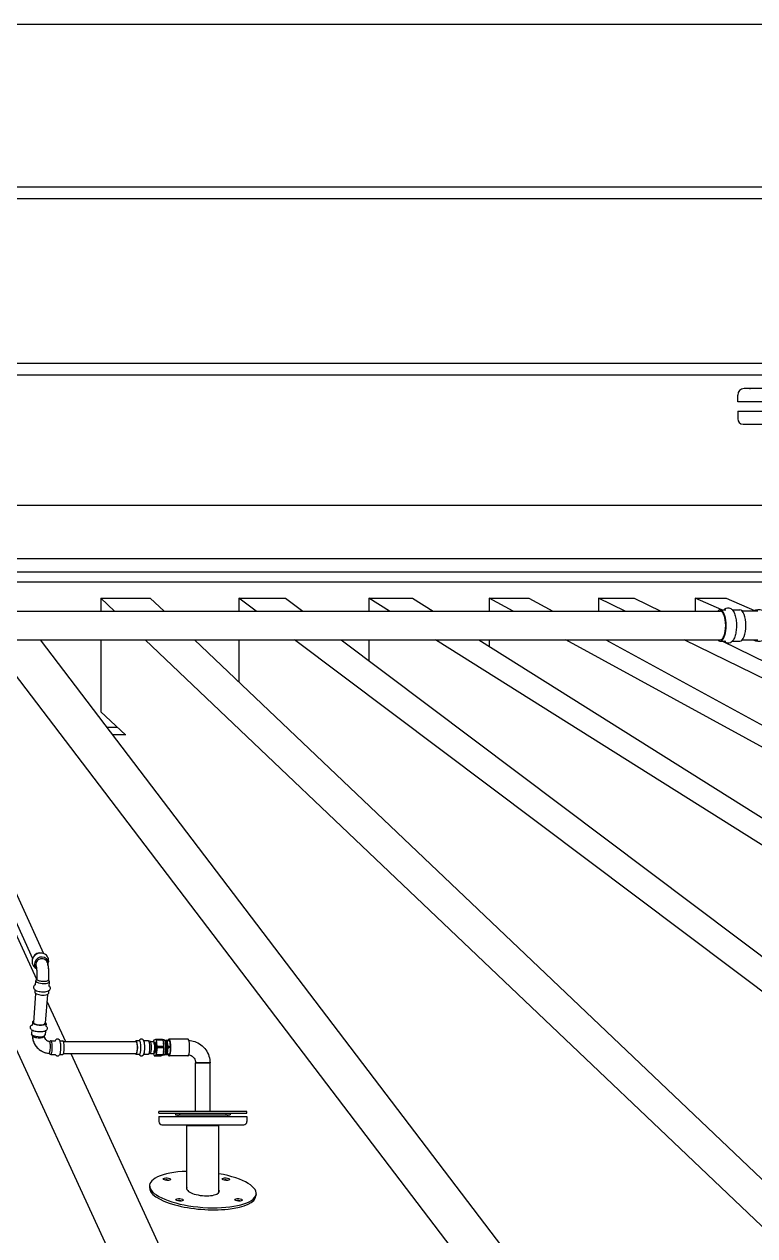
# Model space of a CAD drawing. Header units: millimetres. Extents: x 0 to 118900, y 0 to 84100.
# Drawn here: x 25716 to 27084, y 77084 to 79352 of the extents above; entities that cross this region are included whole.
import ezdxf

# ---------------------------------------------------------------- set-up
doc = ezdxf.new("R2010")
doc.units = ezdxf.units.MM
doc.header["$LTSCALE"] = 100
doc.layers.add('Visible', color=7, linetype='Continuous', lineweight=25)

msp = doc.modelspace()

# ---------------------------------------------------------------- linework, layer by layer
at = {"layer": 'Visible'}
for p, q in [((22307.76, 79352.05), (27510.02, 79352.05)), ((27510.02, 79046.85), (22307.76, 79046.85)), ((22307.76, 79025.55), (27510.02, 79025.55)), ((27510.02, 78716.85), (22307.76, 78716.85)), ((22307.76, 78695.55), (27491.49, 78695.55)), ((27051.8, 78645.17), (27051.8, 78657.67)), ((27074.05, 78669.67), (27063.8, 78669.67)), ((27074.05, 78669.67), (27075.66, 78669.67)), ((27127.92, 78669.67), (27075.66, 78669.67)), ((27378.91, 78645.17), (27051.8, 78645.17)), ((27051.8, 78627.67), (27378.91, 78627.67)), ((27051.8, 78627.67), (27051.8, 78613.17)), ((27061.8, 78603.17), (27378.91, 78603.17)), ((27475.69, 78451.2), (22331.91, 78451.2)), ((27490.81, 78351.2), (22331.91, 78351.2)), ((27490.81, 78326.2), (25537.91, 78326.2)), ((27495.47, 78307.2), (25462.44, 78307.2)), ((25860.02, 78277.61), (25952.4, 78277.61)), ((25885.69, 78253.2), (25860.02, 78277.61)), ((25860.02, 78277.61), (25860.02, 78253.2)), ((25952.4, 78277.61), (25978.08, 78253.2)), ((26118.06, 78277.61), (26205.58, 78277.61)), ((26150.52, 78253.2), (26118.06, 78277.61)), ((26118.06, 78277.61), (26118.06, 78253.2)), ((26205.58, 78277.61), (26238.04, 78253.2)), ((26361.27, 78277.61), (26442.82, 78277.61)), ((26400.09, 78253.2), (26361.27, 78277.61)), ((26361.27, 78277.61), (26361.27, 78253.2)), ((26442.82, 78277.61), (26481.65, 78253.2)), ((26586.58, 78277.61), (26661.14, 78277.61)), ((26631.28, 78253.2), (26586.58, 78277.61)), ((26586.58, 78277.61), (26586.58, 78253.2)), ((26661.14, 78277.61), (26705.84, 78253.2)), ((26791.15, 78277.61), (26857.78, 78277.61)), ((26841.17, 78253.2), (26791.15, 78277.61)), ((26791.15, 78277.61), (26791.15, 78253.2)), ((26857.78, 78277.61), (26907.8, 78253.2)), ((26972.42, 78277.61), (27030.28, 78277.61)), ((27021.98, 78255.5), (26972.42, 78277.61)), ((26972.42, 78277.61), (26972.42, 78253.2)), ((27030.28, 78277.61), (27082.99, 78254.09)), ((25437.91, 78250.82), (25732.18, 77602.86)), ((25457.94, 78259.92), (25752.22, 77611.96)), ((25463.6, 78253.2), (27019.04, 78253.2)), ((27019.04, 78255.5), (27029.48, 78255.5)), ((27041.72, 78255.5), (27055.99, 78255.5)), ((27062.14, 78252.33), (27058.76, 78254.59)), ((27089.69, 78253.2), (27060.85, 78253.2)), ((25447.84, 78197.82), (25739.61, 77564.03)), ((25485.51, 78199.2), (27019.04, 78199.2)), ((28198.59, 74849.01), (25650.03, 78199.2)), ((25746.12, 78199.2), (28294.68, 74849.01)), ((25860.02, 78199.2), (25860.02, 78064.78)), ((29465.3, 74849.01), (25942.48, 78199.2)), ((26034.86, 78199.2), (29557.69, 74849.01)), ((26118.06, 78199.2), (26118.06, 78120.07)), ((30675.08, 74849.01), (26222.29, 78199.2)), ((26309.81, 78199.2), (30762.6, 74849.01)), ((26361.27, 78199.2), (26361.27, 78160.48)), ((31812.71, 74849.01), (26485.95, 78199.2)), ((26567.51, 78199.2), (31894.27, 74849.01)), ((26586.58, 78199.2), (26586.58, 78187.2)), ((32863.89, 74849.01), (26730.15, 78199.2)), ((26804.71, 78199.2), (32938.45, 74849.01)), ((33642.9, 74933.21), (26951.8, 78199.2)), ((27019.04, 78196.9), (27029.48, 78196.9)), ((27023.15, 78196.9), (33651.2, 74961.68)), ((27041.72, 78196.9), (27055.99, 78196.9)), ((27062.14, 78200.06), (27058.76, 78197.8)), ((27060.85, 78199.2), (27089.69, 78199.2)), ((26890.87, 74849.01), (25351.43, 78193.1)), ((25860.02, 78064.78), (25905.84, 78021.2)), ((25891.12, 78035.2), (25870.88, 78035.2)), ((25906.37, 78021.2), (25881.53, 78021.2)), ((25735.55, 77591.09), (25736.95, 77588.02)), ((25758.86, 77601.68), (25760.26, 77598.61)), ((25737.85, 77561.14), (25737.17, 77552.47)), ((25739.87, 77564.41), (25738.13, 77561.89)), ((25761.81, 77562.83), (25763.21, 77559.91)), ((25736.5, 77544.1), (25736.14, 77539.46)), ((25762.02, 77542.09), (25761.66, 77537.44)), ((25763.37, 77559.12), (25762.69, 77550.45)), ((25737.76, 77537.19), (25733.49, 77483.07)), ((25759.7, 77535.46), (25755.42, 77481.34)), ((25758.68, 77522.6), (25793.47, 77447.03)), ((25731.69, 77483.21), (25731.22, 77477.28)), ((25757.21, 77481.2), (25756.74, 77475.26)), ((25730.56, 77468.91), (25729.98, 77461.54)), ((25731.82, 77457.23), (25730.14, 77460.75)), ((25753.48, 77456.25), (25755.22, 77458.77)), ((25756.08, 77466.9), (25755.5, 77459.52)), ((25763.25, 77447.32), (25765.8, 77448.73)), ((25766.15, 77448.83), (25775.12, 77448.83)), ((25783.08, 77448.83), (25788.58, 77448.83)), ((25932.1, 77448.83), (25925.95, 77448.83)), ((25931.51, 77448.83), (25931.55, 77448.92)), ((25940.54, 77447.78), (25939.95, 77448.92)), ((25948.64, 77448.83), (25940, 77448.83)), ((25952.66, 77446.97), (25948.94, 77448.76)), ((25958.69, 77446.84), (25958.92, 77448.94)), ((25959.39, 77450.41), (25962.57, 77451.55)), ((25962.57, 77451.55), (25975.11, 77451.55)), ((25963.09, 77450.44), (25975.63, 77450.44)), ((25963.09, 77450.44), (25964.9, 77438.64)), ((25978.31, 77450.28), (25975.68, 77450.28)), ((25980.96, 77447.61), (25979.74, 77448.9)), ((25983.52, 77450.01), (25980.61, 77448.96)), ((25982.3, 77447.93), (25980.66, 77447.93)), ((25983.52, 77450.01), (25988.39, 77450.01)), ((25983.95, 77449.07), (25988.83, 77449.07)), ((25985.6, 77438.3), (25983.95, 77449.07)), ((26022.47, 77451.93), (25987.37, 77451.93)), ((25990.48, 77438.3), (25988.83, 77449.07)), ((25762.39, 77425.22), (25765.8, 77423.32)), ((25790.03, 77447.03), (25925.95, 77447.03)), ((25790.03, 77425.03), (25925.95, 77425.03)), ((25803.6, 77425.03), (26989.46, 74849.01)), ((25952.66, 77425.09), (25948.94, 77423.3)), ((25952.53, 77447.03), (25958.21, 77447.03)), ((25952.53, 77425.03), (25958.21, 77425.03)), ((25960.2, 77445.94), (25958.54, 77446.93)), ((25960.2, 77426.12), (25958.54, 77425.12)), ((25959.4, 77421.61), (25958.84, 77425.3)), ((25960.05, 77446.03), (25961.25, 77446.03)), ((25960.05, 77426.03), (25961.25, 77426.03)), ((25964.95, 77436.06), (25963.58, 77423.11)), ((25964.9, 77438.64), (25977.44, 77438.64)), ((25964.95, 77436.06), (25977.49, 77436.06)), ((25977.11, 77443.49), (25977.05, 77443.89)), ((25977.11, 77428.57), (25977.05, 77428.13)), ((25984.39, 77424.33), (25985.64, 77436.14)), ((25985.6, 77438.3), (25990.48, 77438.3)), ((25985.64, 77436.14), (25990.52, 77436.14)), ((25989.27, 77424.33), (25990.52, 77436.14)), ((25766.15, 77423.23), (25775.12, 77423.23)), ((25783.08, 77423.23), (25788.58, 77423.23)), ((25932.1, 77423.23), (25925.95, 77423.23)), ((25931.51, 77423.23), (25931.55, 77423.14)), ((25940.54, 77424.28), (25939.95, 77423.14)), ((25948.64, 77423.23), (25940, 77423.23)), ((25963.1, 77421.65), (25959.92, 77420.5)), ((25959.92, 77420.5), (25972.46, 77420.5)), ((25975.64, 77421.65), (25963.1, 77421.65)), ((25963.58, 77423.11), (25976.12, 77423.11)), ((25978.31, 77421.78), (25975.69, 77421.78)), ((25980.96, 77424.44), (25979.74, 77423.16)), ((25980.51, 77423.96), (25980.66, 77422.98)), ((25982.3, 77424.13), (25980.66, 77424.13)), ((25981.09, 77422.05), (25983.99, 77423.09)), ((25985.97, 77422.05), (25981.09, 77422.05)), ((25983.99, 77423.09), (25988.87, 77423.09)), ((25984.39, 77424.33), (25989.27, 77424.33)), ((25985.97, 77422.05), (25988.87, 77423.09)), ((26022.47, 77420.13), (25987.37, 77420.13)), ((26064.19, 77407.03), (26037.29, 77407.03)), ((26037.29, 77316.03), (26037.29, 77407.03)), ((26037.29, 77407.03), (26064.19, 77407.03)), ((26064.19, 77316.03), (26064.19, 77407.03)), ((26133.24, 77316.03), (25968.24, 77316.03)), ((25968.24, 77313.03), (25968.24, 77316.03)), ((25968.24, 77313.03), (26133.24, 77313.03)), ((25999.74, 77313.03), (25999.74, 77310.03)), ((26101.74, 77313.03), (26101.74, 77310.03)), ((26133.24, 77313.03), (26133.24, 77316.03)), ((25968.24, 77307.03), (26133.24, 77307.03)), ((25968.24, 77307.03), (25968.24, 77297.53)), ((25974.24, 77291.53), (26127.24, 77291.53)), ((25999.74, 77310.03), (26101.74, 77310.03)), ((26020.59, 77291.53), (26020.59, 77290.03)), ((26020.59, 77290.03), (26080.89, 77290.03)), ((26020.59, 77170.51), (26020.59, 77290.03)), ((26020.59, 77290.03), (26080.89, 77290.03)), ((26080.89, 77291.53), (26080.89, 77290.03)), ((26080.89, 77164.64), (26080.89, 77290.03)), ((26133.24, 77307.03), (26133.24, 77297.53)), ((25951.07, 77178.1), (25950.77, 77174.34)), ((26021.17, 77169.53), (26020.86, 77170.03)), ((26080.89, 77169.59), (26080.93, 77169.53)), ((26150.42, 77161.95), (26150.11, 77158.2))]:
    msp.add_line(p, q, dxfattribs=at)
for centre, radius, start, end in [((27063.8, 78657.67), 12, 90, 180), ((27061.8, 78613.17), 10, 180, 270), ((25974.24, 77297.53), 6, 180, 270), ((26008.24, 77304.03), 6, 90, 150), ((26093.24, 77304.03), 6, 30, 90), ((26127.24, 77297.53), 6, 270, 0)]:
    msp.add_arc(centre, radius, start, end, dxfattribs=at)
for centre, major_axis, ratio, start_param, end_param in [((27019.04, 78226.2), (0, 29.3), 0.3826834, 2.7427259, 6.6820521), ((27019.04, 78226.2), (0, 27), 0.3826834, 3.1415927, 6.2831853), ((27055.99, 78226.2), (0, 29.3), 0.3826834, 3.1415927, 6.2831853), ((27091.27, 78226.2), (0, 29.3), 0.9238795, 2.7427259, 6.6820521), ((25745.11, 77600.99), (-11.65, -5.29), 0.9303066, 3.9927303, 5.4320477), ((25748.6, 77593.31), (11.65, 5.29), 0.9303066, 5.5919625, 9.777283), ((25750.61, 77560.13), (12.76, -1.01), 0.3261501, 2.9553784, 6.4693995), ((25748.9, 77538.45), (12.76, -1.01), 0.3261501, 3.1415927, 6.2831853), ((25744.45, 77482.2), (12.76, -1.01), 0.3261501, 2.6048425, 6.8199355), ((25744.45, 77482.2), (10.97, -0.87), 0.3261501, 3.1415927, 6.2831853), ((25742.74, 77460.53), (12.76, -1.01), 0.3261501, 3.1415927, 6.2831853), ((25766.15, 77436.03), (0, 12.8), 0.2225667, 3.0187794, 6.4059985), ((25788.58, 77436.03), (0, 12.8), 0.2225667, 3.1415927, 6.2831853), ((25925.95, 77436.03), (0, 12.8), 0.2225667, 2.6048425, 6.8199355), ((25932.1, 77436.03), (0, 12.8), 0.2225667, 3.1415927, 6.2831853), ((25939.41, 77436.03), (0, -12.8), 0.2225667, 0.4081863, 2.7334064), ((25948.64, 77436.03), (0, 12.8), 0.2225667, 3.1415927, 6.2831853), ((25961.25, 77436.02), (0, 16.63), 0.2225667, 0.5256097, 0.6810808), ((25961.25, 77436.02), (0, 16.63), 0.2225667, 5.7615974, 5.9170685), ((25973.78, 77436.02), (0, 16.63), 0.2226234, 5.7616253, 5.9170965), ((25978.31, 77436.03), (0, -14.25), 0.2225667, 0, 3.1415927), ((25979.07, 77436.03), (0, 13.22), 0.2225667, 3.3267636, 6.0980143), ((25982.31, 77436.02), (0, -15.01), 0.2225667, 3.6723978, 3.7612382), ((25982.3, 77436.03), (0, 11.9), 0.2225667, 3.1415927, 6.2831853), ((25982.3, 77436.02), (0, 15.01), 0.2225667, 5.7667929, 5.9118731), ((25987.37, 77436.03), (0, -15.9), 0.2225667, 5.7863945, 9.9215688), ((25987.18, 77436.02), (0, 15.01), 0.2225667, 5.7667929, 5.9118731), ((26022.47, 77436.03), (0, -15.9), 0.2225667, 0, 3.1415927), ((25925.95, 77436.03), (0, -11), 0.2225667, 0, 3.1415927), ((25952.4, 77436.03), (0, 11), 0.2225667, 3.2482495, 6.1765285), ((25958.21, 77436.03), (0, -11), 0.2225667, 0, 3.1415927), ((25959.9, 77436.03), (0, -10), 0.2225667, 0.1321896, 3.0094031), ((25961.25, 77436.03), (0, -10), 0.2225667, 0, 3.1415927), ((25961.24, 77436.03), (0, -16.63), 0.2225667, 1.5728072, 1.7282783), ((25974.41, 77436.03), (0, 14.25), 0.2225667, 4.1613875, 5.2633905), ((25973.78, 77436.03), (0, -16.63), 0.2226983, 1.5728097, 1.7282808), ((25980.35, 77436.03), (0, 11.9), 0.2225667, 3.3719166, 6.0528614), ((25982.3, 77436.03), (0, 15.01), 0.2225667, 4.7195953, 4.8646756), ((25987.18, 77436.03), (0, 15.01), 0.2225667, 4.7195953, 4.8646756), ((25961.25, 77436.04), (0, -16.63), 0.2225667, 5.7615974, 5.9170685), ((25961.25, 77436.04), (0, -16.63), 0.2225667, 0.5256097, 0.6810808), ((25973.78, 77436.04), (0, -16.63), 0.2226416, 0.5255842, 0.6810553), ((25982.31, 77436.03), (0, -15.01), 0.2225667, 5.7667929, 5.9118731), ((25982.3, 77436.03), (0, 15.01), 0.2225667, 3.6723978, 3.817478), ((25987.18, 77436.03), (0, 15.01), 0.2225667, 3.6723978, 3.817478), ((26050.74, 77170.03), (99.67, -8.07), 0.3334414, 1.9049868, 7.5738006), ((25983.46, 77185.62), (-6.98, 0.57), 0.3334414, 4.0820493, 5.3427286), ((25983.76, 77185.12), (6.98, -0.57), 0.3334414, 1.1683897, 2.0272125), ((26093.76, 77185.62), (-6.98, 0.57), 0.3334414, 4.0820493, 5.3427286), ((26094.06, 77185.12), (6.98, -0.57), 0.3334414, 1.1683897, 2.0272125), ((26050.44, 77166.27), (-99.67, 8.07), 0.3334414, 0, 3.1415927), ((26050.74, 77170.03), (-30.63, 2.84), 0.3521996, 6.1349052, 6.540226), ((26050.44, 77166.27), (30.63, -2.84), 0.3521996, 2.9445644, 2.9707389), ((26051.05, 77169.53), (30.63, -2.84), 0.3521996, 3.3986333, 6.540226), ((26050.74, 77165.77), (30.63, -2.84), 0.3521996, 0.1789429, 0.2134685), ((26007.12, 77146.92), (-6.98, 0.57), 0.3334414, 4.0820493, 5.3427286), ((26007.43, 77146.42), (6.98, -0.57), 0.3334414, 1.1683897, 2.0272125), ((26117.42, 77146.92), (-6.98, 0.57), 0.3334414, 4.0820493, 5.3427286), ((26117.72, 77146.42), (6.98, -0.57), 0.3334414, 1.1683897, 2.0272125)]:
    msp.add_ellipse(centre, major_axis=major_axis, ratio=ratio, start_param=start_param, end_param=end_param, dxfattribs=at)
for centre in [(25983.76, 77189.38), (26094.06, 77189.38), (26007.43, 77150.68), (26117.72, 77150.68)]:
    msp.add_ellipse(centre, major_axis=(6.98, -0.57), ratio=0.3334414, dxfattribs=at)
for points, knots in [([(27075.66, 78669.67), (27075.57, 78669.67), (27075.49, 78669.67), (27074.9, 78669.66), (27074.52, 78669.66), (27074.18, 78669.67), (27074.1, 78669.67), (27074.05, 78669.67)], [-2.17747426, -2.17747426, -2.17747426, -2.17747426, -2.12868784, -2.12868784, -1.82469566, -1.82469566, -1.69810299, -1.69810299, -1.69810299, -1.69810299]), ([(27026.1, 78255.5), (27027.24, 78256.77), (27028.57, 78257.87), (27031.67, 78259.25), (27033.41, 78259.54), (27036.51, 78259.13), (27037.85, 78258.59), (27040.54, 78256.87), (27041.78, 78255.57), (27044.38, 78251.94), (27045.58, 78249.36), (27047.52, 78243.54), (27048.25, 78240.32), (27049.21, 78233.64), (27049.46, 78230.2), (27049.51, 78223.35), (27049.32, 78219.93), (27048.49, 78213.38), (27047.86, 78210.25), (27046.14, 78204.44), (27045.04, 78201.8), (27042.22, 78197.19), (27040.46, 78195.19), (27036.51, 78193.24), (27034.73, 78192.86), (27031.57, 78193.19), (27030.21, 78193.69), (27027.92, 78195.08), (27026.96, 78195.93), (27026.1, 78196.9)], [1.1635515, 1.1635515, 1.1635515, 1.1635515, 1.4022788, 1.4022788, 1.6212338, 1.6212338, 1.8101251, 1.8101251, 2.0613324, 2.0613324, 2.4245383, 2.4245383, 2.7821512, 2.7821512, 3.1232681, 3.1232681, 3.4600843, 3.4600843, 3.8002196, 3.8002196, 4.1540317, 4.1540317, 4.5254112, 4.5254112, 4.7518779, 4.7518779, 4.939621, 4.939621, 5.1196338, 5.1196338, 5.1196338, 5.1196338]), ([(25761.17, 77592.61), (25761.25, 77592.8), (25761.33, 77592.99), (25761.95, 77594.72), (25762.26, 77596.35), (25762.33, 77599.57), (25762.09, 77601.17), (25761.11, 77604.19), (25760.37, 77605.6), (25758.47, 77608.12), (25757.31, 77609.22), (25754.66, 77611.01), (25753.18, 77611.7), (25750.03, 77612.59), (25748.36, 77612.79), (25745.02, 77612.66), (25743.34, 77612.34), (25740.15, 77611.2), (25738.63, 77610.38), (25735.92, 77608.33), (25734.73, 77607.09), (25732.81, 77604.34), (25732.07, 77602.83), (25731.13, 77599.67), (25730.93, 77598.04), (25731.06, 77594.83), (25731.39, 77593.25), (25732.55, 77590.31), (25733.37, 77588.94), (25735.42, 77586.54), (25736.66, 77585.51), (25738.48, 77584.42), (25738.96, 77584.17), (25739.45, 77583.95)], [1.267365, 1.267365, 1.267365, 1.267365, 1.3073206, 1.3073206, 1.6272544, 1.6272544, 1.9413543, 1.9413543, 2.2519272, 2.2519272, 2.5632296, 2.5632296, 2.8790292, 2.8790292, 3.2006729, 3.2006729, 3.5269859, 3.5269859, 3.8554746, 3.8554746, 4.1833162, 4.1833162, 4.5077169, 4.5077169, 4.8265494, 4.8265494, 5.1397509, 5.1397509, 5.4501183, 5.4501183, 5.7620145, 5.7620145, 5.8668698, 5.8668698, 5.8668698, 5.8668698]), ([(25749.97, 77602.27), (25748.93, 77602.29), (25747.88, 77602.17), (25745.87, 77601.65), (25744.9, 77601.27), (25742.73, 77600.07), (25741.61, 77599.13), (25739.78, 77596.93), (25739.1, 77595.69), (25738.26, 77593.04), (25738.13, 77591.66), (25738.34, 77589.75), (25738.45, 77589.2), (25738.61, 77588.66)], [-6.9461174, -6.9461174, -6.9461174, -6.9461174, -6.6294511, -6.6294511, -6.3206085, -6.3206085, -5.8835873, -5.8835873, -5.44564, -5.44564, -5.0064557, -5.0064557, -4.8206159, -4.8206159, -4.8206159, -4.8206159]), ([(25738.61, 77588.66), (25738.68, 77588.42), (25738.79, 77588.01), (25739.05, 77586.75), (25739.21, 77585.8), (25739.53, 77583.31), (25739.69, 77581.69), (25739.93, 77578.13), (25740.01, 77576.18), (25740.07, 77572.15), (25740.06, 77570.06), (25739.97, 77566.69), (25739.92, 77565.4), (25739.85, 77564.14)], [3.2862531, 3.2862531, 3.2862531, 3.2862531, 3.4375365, 3.4375365, 3.643883, 3.643883, 3.8989939, 3.8989939, 4.1569459, 4.1569459, 4.4148979, 4.4148979, 4.5760132, 4.5760132, 4.5760132, 4.5760132]), ([(25738.61, 77588.66), (25738.65, 77588.52), (25738.7, 77588.34), (25738.88, 77587.6), (25739.02, 77586.89), (25739.34, 77584.92), (25739.5, 77583.57), (25739.8, 77580.3), (25739.92, 77578.33), (25740.06, 77574.02), (25740.08, 77571.67), (25740.01, 77567.57), (25739.95, 77565.83), (25739.85, 77564.14)], [0.4852259, 0.4852259, 0.4852259, 0.4852259, 0.569901, 0.569901, 0.7537343, 0.7537343, 0.9914518, 0.9914518, 1.2662467, 1.2662467, 1.5588577, 1.5588577, 1.774986, 1.774986, 1.774986, 1.774986]), ([(25759.52, 77595.5), (25759.46, 77595.7), (25759.39, 77595.89), (25758.85, 77597.26), (25758.15, 77598.33), (25756.33, 77600.17), (25755.23, 77600.91), (25752.74, 77601.95), (25751.37, 77602.24), (25749.97, 77602.27)], [-1.3258223, -1.3258223, -1.3258223, -1.3258223, -1.258917, -1.258917, -0.8459736, -0.8459736, -0.4266473, -0.4266473, 0, 0, 0, 0]), ([(25759.52, 77595.5), (25760.08, 77593.76), (25760.46, 77592.03), (25761.1, 77588.26), (25761.35, 77586.23), (25761.74, 77581.91), (25761.88, 77579.62), (25762.05, 77574.87), (25762.08, 77572.42), (25762.02, 77567.48), (25761.94, 77565), (25761.8, 77562.57)], [3.2582187, 3.2582187, 3.2582187, 3.2582187, 3.5244786, 3.5244786, 3.7907385, 3.7907385, 4.0569984, 4.0569984, 4.3232583, 4.3232583, 4.5895182, 4.5895182, 4.5895182, 4.5895182]), ([(25759.52, 77595.5), (25759.88, 77594.38), (25760.16, 77593.26), (25760.86, 77589.97), (25761.19, 77587.68), (25761.7, 77582.69), (25761.87, 77580), (25762.07, 77574.39), (25762.09, 77571.48), (25761.99, 77566.55), (25761.91, 77564.54), (25761.8, 77562.57)], [0.4571916, 0.4571916, 0.4571916, 0.4571916, 0.6294931, 0.6294931, 0.9436524, 0.9436524, 1.2578117, 1.2578117, 1.5719709, 1.5719709, 1.788491, 1.788491, 1.788491, 1.788491]), ([(25739.85, 77564.14), (25739.84, 77563.89), (25739.93, 77563.63), (25740.4, 77562.96), (25740.94, 77562.55), (25742.44, 77561.77), (25743.41, 77561.41), (25745.67, 77560.78), (25746.96, 77560.52), (25749.69, 77560.14), (25751.12, 77560.03), (25752.53, 77560)], [-1.9264841, -1.9264841, -1.9264841, -1.9264841, -1.667573, -1.667573, -1.258917, -1.258917, -0.8459736, -0.8459736, -0.4266473, -0.4266473, 0, 0, 0, 0]), ([(25752.53, 77560), (25753.57, 77559.98), (25754.58, 77560.01), (25756.46, 77560.15), (25757.32, 77560.26), (25759.18, 77560.63), (25760.06, 77560.92), (25761.33, 77561.62), (25761.7, 77562.02), (25761.79, 77562.49), (25761.8, 77562.53), (25761.8, 77562.57)], [-6.9461174, -6.9461174, -6.9461174, -6.9461174, -6.6294511, -6.6294511, -6.3206085, -6.3206085, -5.8835873, -5.8835873, -5.44564, -5.44564, -5.4018514, -5.4018514, -5.4018514, -5.4018514]), ([(25737.27, 77553.76), (25736.52, 77553.36), (25735.79, 77552.86), (25734.62, 77551.49), (25734.15, 77550.67), (25733.84, 77549.06), (25733.86, 77548.37), (25734.13, 77547.08), (25734.4, 77546.49), (25735.15, 77545.3), (25735.67, 77544.77), (25737.24, 77543.5), (25738.37, 77542.91), (25741.03, 77541.84), (25742.58, 77541.39), (25745.72, 77540.74), (25747.29, 77540.52), (25750.41, 77540.26), (25751.96, 77540.22), (25754.98, 77540.32), (25756.43, 77540.46), (25759.24, 77540.98), (25760.56, 77541.36), (25762.41, 77542.28), (25763.03, 77542.66), (25763.95, 77543.5), (25764.29, 77543.87), (25764.98, 77544.93), (25765.3, 77545.72), (25765.45, 77547.21), (25765.38, 77547.87), (25765.14, 77548.71), (25765.05, 77548.95), (25764.95, 77549.17)], [2.4904183, 2.4904183, 2.4904183, 2.4904183, 2.7302431, 2.7302431, 2.9268675, 2.9268675, 3.0600106, 3.0600106, 3.2022489, 3.2022489, 3.4026371, 3.4026371, 3.7684493, 3.7684493, 4.1651531, 4.1651531, 4.5205041, 4.5205041, 4.8675467, 4.8675467, 5.2212558, 5.2212558, 5.6055758, 5.6055758, 5.8077433, 5.8077433, 5.9283768, 5.9283768, 6.0961271, 6.0961271, 6.2278858, 6.2278858, 6.2831853, 6.2831853, 6.2831853, 6.2831853]), ([(25764.95, 77549.17), (25764.64, 77549.84), (25764.24, 77550.38), (25763.48, 77551.18), (25763.14, 77551.48), (25762.79, 77551.74)], [0, 0, 0, 0, 0.16864847, 0.16864847, 0.29427772, 0.29427772, 0.29427772, 0.29427772]), ([(25758.65, 77474.64), (25759.09, 77473.95), (25759.43, 77473.05), (25759.49, 77471.4), (25759.37, 77470.72), (25758.91, 77469.49), (25758.55, 77468.95), (25757.63, 77467.89), (25757.04, 77467.45), (25755.31, 77466.43), (25754.11, 77466.03), (25751.33, 77465.38), (25749.72, 77465.18), (25746.52, 77465.03), (25744.93, 77465.05), (25741.81, 77465.28), (25740.27, 77465.48), (25737.31, 77466.05), (25735.89, 77466.42), (25733.2, 77467.36), (25731.95, 77467.94), (25730.25, 77469.13), (25729.7, 77469.6), (25728.91, 77470.57), (25728.63, 77470.99), (25728.1, 77472.16), (25727.9, 77472.98), (25727.98, 77474.49), (25728.15, 77475.13), (25728.7, 77476.32), (25729.1, 77476.84), (25730.08, 77477.83), (25730.69, 77478.23), (25731.33, 77478.57)], [0, 0, 0, 0, 0.1995085, 0.1995085, 0.3328085, 0.3328085, 0.4746685, 0.4746685, 0.6737638, 0.6737638, 1.0368715, 1.0368715, 1.4346307, 1.4346307, 1.7902363, 1.7902363, 2.1372872, 2.1372872, 2.4907899, 2.4907899, 2.8743971, 2.8743971, 3.0778995, 3.0778995, 3.2002781, 3.2002781, 3.3691603, 3.3691603, 3.5009501, 3.5009501, 3.6494136, 3.6494136, 3.8519911, 3.8519911, 3.8519911, 3.8519911]), ([(25756.85, 77476.55), (25757.01, 77476.43), (25757.17, 77476.3), (25757.81, 77475.74), (25758.26, 77475.26), (25758.65, 77474.64)], [6.04813166, 6.04813166, 6.04813166, 6.04813166, 6.1063576, 6.1063576, 6.28318531, 6.28318531, 6.28318531, 6.28318531]), ([(25731.69, 77457.51), (25731.79, 77454.33), (25732.35, 77451.17), (25734.35, 77445.04), (25735.84, 77442.08), (25739.61, 77436.73), (25741.89, 77434.34), (25747.06, 77430.32), (25749.94, 77428.69), (25756.03, 77426.3), (25759.25, 77425.53), (25762.52, 77425.21)], [3.2500511, 3.2500511, 3.2500511, 3.2500511, 3.5159886, 3.5159886, 3.7897736, 3.7897736, 4.0635586, 4.0635586, 4.3373436, 4.3373436, 4.6111286, 4.6111286, 4.6111286, 4.6111286]), ([(25731.69, 77457.51), (25731.77, 77455.05), (25732.12, 77452.6), (25733.65, 77446.65), (25735.17, 77443.23), (25739.23, 77437.11), (25741.76, 77434.41), (25747.6, 77429.93), (25750.9, 77428.17), (25757.03, 77426.07), (25759.75, 77425.48), (25762.52, 77425.21)], [3.1335204, 3.1335204, 3.1335204, 3.1335204, 3.3392212, 3.3392212, 3.6477477, 3.6477477, 3.9535763, 3.9535763, 4.2629739, 4.2629739, 4.4945979, 4.4945979, 4.4945979, 4.4945979]), ([(25753.48, 77456.25), (25753.44, 77456.18), (25753.39, 77456.11), (25752.93, 77455.59), (25752.25, 77455.16), (25750.46, 77454.46), (25749.39, 77454.18), (25746.99, 77453.8), (25745.69, 77453.69), (25742.99, 77453.66), (25741.62, 77453.73), (25738.95, 77454.03), (25737.68, 77454.27), (25735.37, 77454.88), (25734.37, 77455.26), (25732.79, 77456.1), (25732.22, 77456.57), (25731.92, 77457.04)], [-2.9947664, -2.9947664, -2.9947664, -2.9947664, -2.9338438, -2.9338438, -2.4966253, -2.4966253, -2.0768124, -2.0768124, -1.667573, -1.667573, -1.258917, -1.258917, -0.8459736, -0.8459736, -0.4266473, -0.4266473, 0, 0, 0, 0]), ([(25753.82, 77456.74), (25753.95, 77455.91), (25754.17, 77455.13), (25754.82, 77453.49), (25755.28, 77452.65), (25756.4, 77451.12), (25757.07, 77450.42), (25758.6, 77449.19), (25759.46, 77448.66), (25761.35, 77447.8), (25762.39, 77447.47), (25763.48, 77447.27)], [3.3700569, 3.3700569, 3.3700569, 3.3700569, 3.5700174, 3.5700174, 3.8089116, 3.8089116, 4.0478059, 4.0478059, 4.2867001, 4.2867001, 4.5255944, 4.5255944, 4.5255944, 4.5255944]), ([(25753.82, 77456.74), (25753.88, 77456.38), (25753.95, 77456.04), (25754.36, 77454.45), (25754.88, 77453.3), (25756.27, 77451.23), (25757.14, 77450.31), (25759.23, 77448.76), (25760.44, 77448.13), (25762.33, 77447.52), (25762.9, 77447.38), (25763.48, 77447.27)], [3.2535262, 3.2535262, 3.2535262, 3.2535262, 3.3392212, 3.3392212, 3.6533805, 3.6533805, 3.9675398, 3.9675398, 4.281699, 4.281699, 4.4090637, 4.4090637, 4.4090637, 4.4090637]), ([(25784.92, 77431.66), (25785.03, 77433.09), (25785.09, 77434.59), (25785.09, 77437.56), (25785.03, 77439.03), (25784.8, 77441.87), (25784.63, 77443.22), (25784.16, 77445.79), (25783.86, 77446.98), (25783.13, 77448.8), (25782.79, 77449.49), (25781.92, 77450.49), (25781.63, 77450.77), (25780.8, 77451.36), (25780.17, 77451.66), (25778.92, 77451.86), (25778.36, 77451.84), (25777.33, 77451.61), (25776.87, 77451.4), (25776.02, 77450.87), (25775.68, 77450.54), (25774.99, 77449.74), (25774.71, 77449.29), (25774.48, 77448.83)], [0, 0, 0, 0, 0.3458225, 0.3458225, 0.6856551, 0.6856551, 1.0316129, 1.0316129, 1.4081481, 1.4081481, 1.6627143, 1.6627143, 1.7565288, 1.7565288, 1.876191, 1.876191, 1.9622607, 1.9622607, 2.0501562, 2.0501562, 2.1621677, 2.1621677, 2.3257904, 2.3257904, 2.3257904, 2.3257904]), ([(25939.95, 77448.92), (25939.72, 77449.37), (25939.44, 77449.83), (25938.62, 77450.75), (25938.04, 77451.26), (25936.68, 77451.76), (25936.09, 77451.86), (25934.99, 77451.79), (25934.49, 77451.66), (25933.58, 77451.25), (25933.19, 77450.97), (25932.42, 77450.28), (25932.12, 77449.87), (25931.75, 77449.28), (25931.65, 77449.1), (25931.55, 77448.92)], [1.16261007, 1.16261007, 1.16261007, 1.16261007, 1.32588457, 1.32588457, 1.48915908, 1.48915908, 1.58382226, 1.58382226, 1.66899678, 1.66899678, 1.76800718, 1.76800718, 1.91357502, 1.91357502, 1.97898258, 1.97898258, 1.97898258, 1.97898258]), ([(26024.37, 77449.43), (26028.14, 77449.26), (26031.88, 77448.56), (26039.64, 77445.98), (26043.59, 77443.91), (26050.66, 77438.64), (26053.77, 77435.45), (26058.87, 77428.25), (26060.85, 77424.25), (26063.51, 77415.85), (26064.19, 77411.44), (26064.19, 77407.03)], [6.3284331, 6.3284331, 6.3284331, 6.3284331, 6.5973446, 6.5973446, 6.9115038, 6.9115038, 7.2256631, 7.2256631, 7.5398224, 7.5398224, 7.8539816, 7.8539816, 7.8539816, 7.8539816]), ([(25762.52, 77425.21), (25762.73, 77425.19), (25762.94, 77425.28), (25763.49, 77425.82), (25763.82, 77426.42), (25764.42, 77428.12), (25764.69, 77429.2), (25765.12, 77431.69), (25765.29, 77433.08), (25765.5, 77435.97), (25765.55, 77437.45), (25765.5, 77440.21), (25765.42, 77441.48), (25765.15, 77443.79), (25764.94, 77444.81), (25764.56, 77445.98), (25764.42, 77446.31), (25764.12, 77446.81), (25763.97, 77447), (25763.71, 77447.2), (25763.6, 77447.25), (25763.48, 77447.27)], [-6.5961975, -6.5961975, -6.5961975, -6.5961975, -6.3206085, -6.3206085, -5.8835873, -5.8835873, -5.44564, -5.44564, -5.0064557, -5.0064557, -4.5657316, -4.5657316, -4.1536951, -4.1536951, -3.7172624, -3.7172624, -3.4969083, -3.4969083, -3.2902801, -3.2902801, -3.1481237, -3.1481237, -3.1481237, -3.1481237]), ([(25774.48, 77423.23), (25774.79, 77422.62), (25775.16, 77422), (25776.08, 77421.17), (25776.35, 77420.97), (25777.16, 77420.51), (25777.77, 77420.3), (25778.97, 77420.2), (25779.51, 77420.26), (25780.5, 77420.56), (25780.94, 77420.8), (25781.76, 77421.38), (25782.09, 77421.74), (25782.85, 77422.71), (25783.14, 77423.31), (25784, 77425.41), (25784.36, 77427.07), (25784.75, 77429.86), (25784.85, 77430.74), (25784.92, 77431.66)], [4.6396316, 4.6396316, 4.6396316, 4.6396316, 4.8570513, 4.8570513, 4.9286546, 4.9286546, 5.0354421, 5.0354421, 5.1201281, 5.1201281, 5.210773, 5.210773, 5.3313447, 5.3313447, 5.5517141, 5.5517141, 6.0611026, 6.0611026, 6.2831853, 6.2831853, 6.2831853, 6.2831853]), ([(25931.55, 77423.14), (25931.79, 77422.68), (25932.06, 77422.23), (25932.89, 77421.3), (25933.46, 77420.8), (25934.82, 77420.3), (25935.41, 77420.2), (25936.51, 77420.27), (25937.02, 77420.4), (25937.93, 77420.8), (25938.32, 77421.08), (25939.08, 77421.77), (25939.39, 77422.19), (25939.76, 77422.77), (25939.86, 77422.95), (25939.95, 77423.14)], [4.30420273, 4.30420273, 4.30420273, 4.30420273, 4.46747723, 4.46747723, 4.63075173, 4.63075173, 4.72541491, 4.72541491, 4.81058943, 4.81058943, 4.90959983, 4.90959983, 5.05516767, 5.05516767, 5.12057523, 5.12057523, 5.12057523, 5.12057523]), ([(26024.32, 77422.46), (26025.21, 77422.34), (26026.09, 77422.14), (26028.41, 77421.36), (26029.8, 77420.64), (26032.31, 77418.77), (26033.44, 77417.62), (26035.3, 77414.99), (26036.04, 77413.51), (26037.02, 77410.41), (26037.28, 77408.8), (26037.29, 77407.13), (26037.29, 77407.08), (26037.29, 77407.03)], [6.4108553, 6.4108553, 6.4108553, 6.4108553, 6.5973446, 6.5973446, 6.9115038, 6.9115038, 7.2256631, 7.2256631, 7.5390138, 7.5390138, 7.8446411, 7.8446411, 7.8539816, 7.8539816, 7.8539816, 7.8539816])]:
    msp.add_open_spline(points, degree=3, knots=knots, dxfattribs=at)
msp.add_open_spline([(25731.92, 77457.04), (25731.88, 77457.11), (25731.85, 77457.17), (25731.82, 77457.23)], degree=3, dxfattribs=at)
for points, weights in [([(25975.63, 77450.44), (25977.34, 77444.54), (25977.44, 77438.64)], [2.58508153772, 2.86513203764, 2.58508153772]), ([(25977.49, 77436.06), (25977.61, 77429.59), (25976.12, 77423.11)], [2.58508153772, 2.86513203764, 2.58508153772]), ([(25975.64, 77421.65), (25974.86, 77421.08), (25972.46, 77420.5)], [2.585349433, 2.86542895491, 2.585349433])]:
    msp.add_rational_spline(points, weights, degree=2, dxfattribs=at)

doc.saveas('drawing.dxf')
